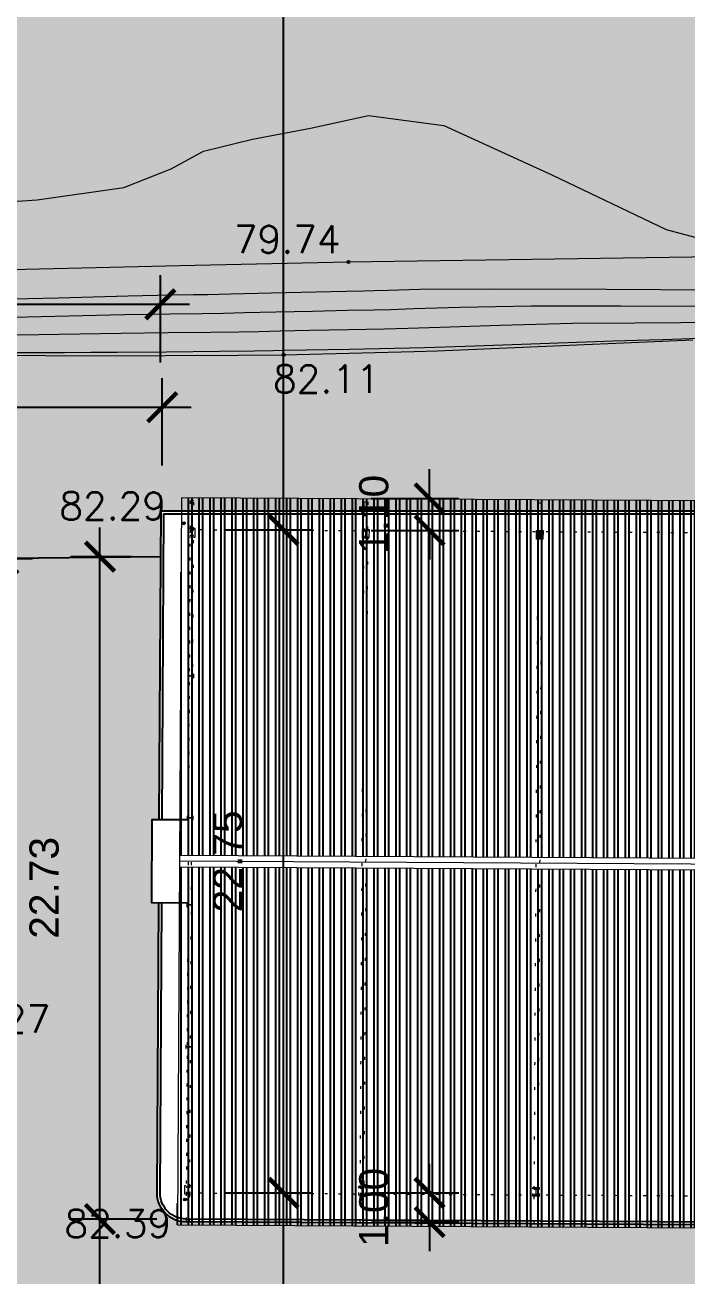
# Model space of a CAD drawing. Header units: inches. Extents: x 1286 to 7442, y -84 to 3420.
# Drawn here: x 1950.77 to 1973.48, y 126.63 to 169.53 of the extents above; entities that cross this region are included whole.
import ezdxf

# ---------------------------------------------------------------- set-up
doc = ezdxf.new("R2010")
doc.units = ezdxf.units.IN
doc.header["$LTSCALE"] = 3
doc.header["$MEASUREMENT"] = 0
doc.linetypes.add('DASHED', pattern=[0.75, 0.5, -0.25])
doc.linetypes.add('DOT', pattern=[0.25, 0, -0.25])
for name, color, linetype, lineweight in [('ARQ_AÇO', 4, 'Continuous', 5), ('ARQ_PROJEÇÃO', 8, 'DASHED', 5), ('ARQ_TOPOGRAFIA', 8, 'Continuous', 5), ('ARQ_VISTA', 2, 'Continuous', 5)]:
    doc.layers.add(name, color=color, linetype=linetype, lineweight=lineweight)
for name, color, linetype in [('ARQ_COTAS', 133, 'Continuous'), ('ARQ_HATCH', 8, 'Continuous'), ('ARQ_RUA', 250, 'Continuous')]:
    doc.layers.add(name, color=color, linetype=linetype)
doc.styles.add('1-500', font='arial.ttf', dxfattribs={"height": 1})
doc.styles.add('ROMAN', font='romans__.ttf', dxfattribs={"height": 0.75})
doc.dimstyles.new('1 - 500', dxfattribs={"dimscale": 2, "dimtxt": 1, "dimasz": 0.5, "dimexe": 0.5, "dimexo": 0.5, "dimgap": 0.7, "dimtad": 1, "dimzin": 4, "dimdsep": 46, "dimtxsty": '1-500', "dimblk": 'ARCHTICK', "dimcen": 0.1, "dimdle": 0.5, "dimclrd": 256, "dimclre": 256, "dimclrt": 256, "dimazin": 0, "dimtfac": 1, "dimtix": 1, "dimtofl": 0, "dimtmove": 2, "dimatfit": 3, "dimldrblk": 'OPEN90', "dimfxl": 1, "dimfxlon": 1, "dimtolj": 1, "dimtzin": 0, "dimlwd": -1, "dimlwe": -1, "dimarcsym": 0})

# ---------------------------------------------------------------- blocks, each defined once
blk = doc.blocks.new('_ArchTick')
at = {"color": 0, "linetype": 'ByBlock', "const_width": 0.15}
blk.add_lwpolyline([(-0.5, -0.5), (0.5, 0.5)], dxfattribs=at)
blk = doc.blocks.new('*D10')
at = {"layer": 'ARQ_COTAS', "transparency": 16777216}
for p, q in [((1959.639, 118.38), (1959.639, 130.449)), ((1957.639, 129.449), (1960.639, 129.449)), ((1957.639, 119.38), (1960.639, 119.38))]:
    blk.add_line(p, q, dxfattribs=at)
at = {"layer": 'Defpoints', "color": 0, "transparency": 16777216}
for p in [(1956.341, 129.449), (1959.639, 129.449), (1956.283, 119.38)]:
    blk.add_point(p, dxfattribs=at)
at = {"layer": 'ARQ_COTAS', "transparency": 16777216}
for p, rotation in [((1959.639, 129.449), 90), ((1959.639, 119.38), 270)]:
    blk.add_blockref('_ArchTick', p, dxfattribs=dict(at, rotation=rotation))
at = {"layer": 'ARQ_COTAS', "transparency": 16777216, "insert": (1957.729, 124.414), "char_height": 1, "attachment_point": 5, "rotation": 90, "style": '1-500'}
blk.add_mtext('\\A1;10.07', dxfattribs=at)
blk = doc.blocks.new('_Open90')
at = {"color": 0, "linetype": 'ByBlock', "lineweight": -2}
for p, q in [((-0.5, 0.5), (0, 0)), ((0, 0), (-1, 0)), ((0, 0), (-0.5, -0.5))]:
    blk.add_line(p, q, dxfattribs=at)
blk = doc.blocks.new('*D11')
at = {"layer": 'ARQ_COTAS', "transparency": 16777216}
for p, q in [((1959.639, 128.449), (1959.639, 153.199)), ((1957.639, 152.199), (1960.639, 152.199)), ((1957.639, 129.449), (1960.639, 129.449))]:
    blk.add_line(p, q, dxfattribs=at)
at = {"layer": 'Defpoints', "color": 0, "transparency": 16777216}
for p in [(1956.433, 152.199), (1959.639, 152.199), (1956.302, 129.449)]:
    blk.add_point(p, dxfattribs=at)
at = {"layer": 'ARQ_COTAS', "transparency": 16777216}
for p, rotation in [((1959.639, 152.199), 90), ((1959.639, 129.449), 270)]:
    blk.add_blockref('_ArchTick', p, dxfattribs=dict(at, rotation=rotation))
at = {"layer": 'ARQ_COTAS', "transparency": 16777216, "insert": (1957.729, 140.824), "char_height": 1, "attachment_point": 5, "rotation": 90, "style": '1-500'}
blk.add_mtext('\\A1;22.75', dxfattribs=at)
blk = doc.blocks.new('*D12')
at = {"layer": 'ARQ_COTAS', "transparency": 16777216}
for p, q in [((1964.651, 129.448), (1964.651, 130.448)), ((1962.651, 129.448), (1965.651, 129.448)), ((1962.651, 128.448), (1965.651, 128.448)), ((1964.651, 128.448), (1964.651, 127.448))]:
    blk.add_line(p, q, dxfattribs=at)
at = {"layer": 'Defpoints', "color": 0, "transparency": 16777216}
for p in [(1956.472, 129.448), (1964.651, 129.448), (1956.456, 128.448)]:
    blk.add_point(p, dxfattribs=at)
at = {"layer": 'ARQ_COTAS', "transparency": 16777216}
for p, rotation in [((1964.651, 129.448), 270), ((1964.651, 128.448), 90)]:
    blk.add_blockref('_ArchTick', p, dxfattribs=dict(at, rotation=rotation))
at = {"layer": 'ARQ_COTAS', "transparency": 16777216, "insert": (1962.741, 128.948), "char_height": 1, "attachment_point": 5, "rotation": 90, "style": '1-500'}
blk.add_mtext('\\A1;1.00', dxfattribs=at)
blk = doc.blocks.new('*D14')
at = {"layer": 'ARQ_COTAS', "transparency": 16777216}
for p, q in [((1950.029, 95.543), (1950.029, 152.215)), ((1950.029, 151.215), (1951.029, 151.215)), ((1950.029, 96.543), (1949.029, 96.543))]:
    blk.add_line(p, q, dxfattribs=at)
at = {"layer": 'Defpoints', "color": 0, "transparency": 16777216}
for p in [(1950.029, 151.215), (1950.029, 151.215), (1950.63, 96.543)]:
    blk.add_point(p, dxfattribs=at)
at = {"layer": 'ARQ_COTAS', "transparency": 16777216}
for p, rotation in [((1950.029, 151.215), 90), ((1950.029, 96.543), 270)]:
    blk.add_blockref('_ArchTick', p, dxfattribs=dict(at, rotation=rotation))
at = {"layer": 'ARQ_COTAS', "transparency": 16777216, "insert": (1948.118, 123.879), "char_height": 1, "attachment_point": 5, "rotation": 90, "style": '1-500'}
blk.add_mtext('\\A1;54.67', dxfattribs=at)
blk = doc.blocks.new('*D16')
at = {"layer": 'ARQ_COTAS', "transparency": 16777216}
for p, q in [((1953.34, 119.28), (1953.34, 129.549)), ((1955.297, 128.549), (1952.34, 128.549)), ((1955.289, 120.28), (1952.34, 120.28))]:
    blk.add_line(p, q, dxfattribs=at)
at = {"layer": 'Defpoints', "color": 0, "transparency": 16777216}
for p in [(1953.34, 128.549), (1956.297, 128.549), (1956.289, 120.28)]:
    blk.add_point(p, dxfattribs=at)
at = {"layer": 'ARQ_COTAS', "transparency": 16777216}
for p, rotation in [((1953.34, 128.549), 90), ((1953.34, 120.28), 270)]:
    blk.add_blockref('_ArchTick', p, dxfattribs=dict(at, rotation=rotation))
at = {"layer": 'ARQ_COTAS', "transparency": 16777216, "insert": (1951.43, 124.414), "char_height": 1, "attachment_point": 5, "rotation": 90, "style": '1-500'}
blk.add_mtext('\\A1;8.27', dxfattribs=at)
blk = doc.blocks.new('*D17')
at = {"layer": 'ARQ_COTAS', "transparency": 16777216}
for p, q in [((1953.34, 127.549), (1953.34, 152.28)), ((1954.428, 151.28), (1952.34, 151.28)), ((1955.297, 128.549), (1952.34, 128.549))]:
    blk.add_line(p, q, dxfattribs=at)
at = {"layer": 'Defpoints', "color": 0, "transparency": 16777216}
for p in [(1953.34, 151.28), (1955.428, 151.28), (1956.297, 128.549)]:
    blk.add_point(p, dxfattribs=at)
at = {"layer": 'ARQ_COTAS', "transparency": 16777216}
for p, rotation in [((1953.34, 151.28), 90), ((1953.34, 128.549), 270)]:
    blk.add_blockref('_ArchTick', p, dxfattribs=dict(at, rotation=rotation))
at = {"layer": 'ARQ_COTAS', "transparency": 16777216, "insert": (1951.429, 139.915), "char_height": 1, "attachment_point": 5, "rotation": 90, "style": '1-500'}
blk.add_mtext('\\A1;22.73', dxfattribs=at)
blk = doc.blocks.new('*D36')
at = {"layer": 'ARQ_COTAS', "transparency": 16777216}
for p, q in [((1921.207, 154.408), (1921.207, 157.408)), ((1955.476, 154.408), (1955.476, 157.408)), ((1920.207, 156.408), (1956.476, 156.408))]:
    blk.add_line(p, q, dxfattribs=at)
at = {"layer": 'Defpoints', "color": 0, "transparency": 16777216}
for p in [(1955.476, 156.408), (1921.207, 142.142), (1955.476, 142.264)]:
    blk.add_point(p, dxfattribs=at)
at = {"layer": 'ARQ_COTAS', "transparency": 16777216, "rotation": 180}
blk.add_blockref('_ArchTick', (1921.207, 156.408), dxfattribs=at)
at = {"layer": 'ARQ_COTAS', "transparency": 16777216}
blk.add_blockref('_ArchTick', (1955.476, 156.408), dxfattribs=at)
at = {"layer": 'ARQ_COTAS', "transparency": 16777216, "insert": (1938.342, 158.319), "char_height": 1, "attachment_point": 5, "style": '1-500'}
blk.add_mtext('\\A1;34.27', dxfattribs=at)
blk = doc.blocks.new('*D48')
at = {"layer": 'ARQ_COTAS', "transparency": 16777216}
for p, q in [((1862.275, 157.941), (1862.275, 160.941)), ((1955.414, 157.941), (1955.414, 160.941)), ((1861.275, 159.941), (1956.414, 159.941))]:
    blk.add_line(p, q, dxfattribs=at)
at = {"layer": 'Defpoints', "color": 0, "transparency": 16777216}
for p in [(1955.414, 159.941), (1862.275, 148.835), (1955.414, 148.835)]:
    blk.add_point(p, dxfattribs=at)
at = {"layer": 'ARQ_COTAS', "transparency": 16777216, "rotation": 180}
blk.add_blockref('_ArchTick', (1862.275, 159.941), dxfattribs=at)
at = {"layer": 'ARQ_COTAS', "transparency": 16777216}
blk.add_blockref('_ArchTick', (1955.414, 159.941), dxfattribs=at)
at = {"layer": 'ARQ_COTAS', "transparency": 16777216, "insert": (1908.844, 161.852), "char_height": 1, "attachment_point": 5, "style": '1-500'}
blk.add_mtext('\\A1;93.14', dxfattribs=at)
blk = doc.blocks.new('*D73')
at = {"layer": 'ARQ_COTAS', "transparency": 16777216}
for p, q in [((1964.651, 153.28), (1964.651, 154.28)), ((1962.651, 153.28), (1965.651, 153.28)), ((1962.651, 152.18), (1965.651, 152.18)), ((1964.651, 152.18), (1964.651, 151.18))]:
    blk.add_line(p, q, dxfattribs=at)
at = {"layer": 'Defpoints', "color": 0, "transparency": 16777216}
for p in [(1959.664, 153.28), (1964.651, 153.28), (1959.658, 152.18)]:
    blk.add_point(p, dxfattribs=at)
at = {"layer": 'ARQ_COTAS', "transparency": 16777216}
for p, rotation in [((1964.651, 153.28), 270), ((1964.651, 152.18), 90)]:
    blk.add_blockref('_ArchTick', p, dxfattribs=dict(at, rotation=rotation))
at = {"layer": 'ARQ_COTAS', "transparency": 16777216, "insert": (1962.741, 152.73), "char_height": 1, "attachment_point": 5, "rotation": 90, "style": '1-500'}
blk.add_mtext('\\A1;1.10', dxfattribs=at)
blk = doc.blocks.new('*D88')
at = {"layer": 'ARQ_COTAS', "transparency": 16777216}
for p, q in [((1959.639, 151.199), (1959.639, 230.42)), ((1957.639, 229.42), (1960.639, 229.42)), ((1957.639, 152.199), (1960.639, 152.199))]:
    blk.add_line(p, q, dxfattribs=at)
at = {"layer": 'Defpoints', "color": 0, "transparency": 16777216}
for p in [(1956.452, 229.42), (1959.639, 229.42), (1956.433, 152.199)]:
    blk.add_point(p, dxfattribs=at)
at = {"layer": 'ARQ_COTAS', "transparency": 16777216}
for p, rotation in [((1959.639, 229.42), 90), ((1959.639, 152.199), 270)]:
    blk.add_blockref('_ArchTick', p, dxfattribs=dict(at, rotation=rotation))
at = {"layer": 'ARQ_COTAS', "transparency": 16777216, "insert": (1957.737, 190.809), "char_height": 1, "attachment_point": 5, "rotation": 90, "style": '1-500'}
blk.add_mtext('\\A1;77.22', dxfattribs=at)

msp = doc.modelspace()

# ---------------------------------------------------------------- hatches: boundary and pattern name
at = {"layer": 'ARQ_HATCH', "transparency": 33554534}
h = msp.add_hatch(color=124, dxfattribs=at)
h.dxf.hatch_style = 1
h.paths.add_polyline_path([(2009.917, 199.566), (2002.204, 209.665), (1990.773, 216.721), (1944.861, 233.38), (1920.697, 239.925), (1908.644, 241.353), (1862.514, 242.867), (1829.908, 92.41), (1845.859, 92.41), (1862.275, 148.835, -0.330467), (1864.173, 150.276), (1955.428, 151.28), (1955.437, 152.854), (2017.258, 152.854), (2016.956, 95.256), (1955.137, 95.636), (1955.142, 96.512), (1865.998, 97.062, -0.412407), (1865.004, 98.062), (1865.004, 92.51), (2015.225, 92.51, 0.41263), (2019.125, 96.389), (2019.452, 156.871), (2028.982, 160.101), (2029.767, 160.542), (2017.944, 181.551)])
at = {"layer": 'ARQ_HATCH'}
h = msp.add_hatch(dxfattribs=at)
h.set_pattern_fill('HONEY', color=8, scale=2, angle=315)
edge = h.paths.add_edge_path()
edge.add_line((2027.264, 74.93), (2031.411, 91.984))
edge.add_arc((2033.257, 91.535), 1.9, 110.5827, 166.3343, ccw=False)
edge.add_line((2032.589, 93.314), (2037.862, 95.294))
edge.add_line((2037.862, 95.294), (2043.072, 105.921))
edge.add_arc((2044.778, 105.084), 1.9, 116.9291, 153.883, ccw=False)
edge.add_line((2043.918, 106.778), (2053.022, 111.403))
edge.add_line((2053.022, 111.403), (2056.359, 118.186))
edge.add_line((2056.359, 118.186), (2053.504, 119.755))
edge.add_line((2053.504, 119.755), (2054.319, 121.252))
edge.add_line((2054.319, 121.252), (2043.547, 126.331))
edge.add_line((2043.547, 126.331), (2037.445, 128.066))
edge.add_arc((2037.965, 129.894), 1.9, 180.4111, 254.1232, ccw=False)
edge.add_line((2036.065, 129.88), (2035.938, 147.537))
edge.add_line((2035.938, 147.537), (2028.886, 160.068))
edge.add_line((2028.886, 160.068), (2019.552, 156.905))
edge.add_line((2019.552, 156.905), (2019.225, 96.389))
edge.add_arc((2015.225, 96.41), 4, 270, 359.69, ccw=False)
edge.add_line((2015.225, 92.41), (1829.908, 92.41))
edge.add_line((1829.908, 92.41), (1821.139, 51.947))
edge.add_line((1821.139, 51.947), (1820.715, 49.992))
edge.add_line((1820.715, 49.992), (1819.882, 46.148))
edge.add_line((1819.882, 46.148), (1820.587, 45.272))
edge.add_line((1820.587, 45.272), (1825.662, 45.254))
edge.add_line((1825.662, 45.254), (1825.661, 45.114))
edge.add_line((1825.661, 45.114), (1837.918, 45.07))
edge.add_line((1837.918, 45.07), (1837.918, 45.26))
edge.add_line((1837.918, 45.26), (1843.088, 45.242))
edge.add_line((1843.088, 45.242), (1847.116, 49.563))
edge.add_arc((1847.482, 49.222), 0.5, 89.7692, 137.0088, ccw=False)
edge.add_line((1847.484, 49.722), (1868.081, 49.639))
edge.add_arc((1868.079, 49.139), 0.5, 33.184, 89.7692, ccw=False)
edge.add_line((1868.498, 49.413), (1870.973, 45.627))
edge.add_line((1870.973, 45.627), (1900.946, 45.506))
edge.add_line((1900.946, 45.506), (1898.82, 48.738))
edge.add_arc((1899.238, 49.013), 0.5, 89.7692, 213.3425, ccw=False)
edge.add_line((1899.24, 49.513), (1901.824, 49.503))
edge.add_arc((1901.822, 49.003), 0.5, 34.9451, 89.7692, ccw=False)
edge.add_line((1902.231, 49.289), (1904.886, 45.491))
edge.add_line((1904.886, 45.491), (1942.564, 45.339))
edge.add_line((1942.564, 45.339), (1940.438, 48.571))
edge.add_arc((1940.855, 48.846), 0.5, 89.7692, 213.3425, ccw=False)
edge.add_line((1940.857, 49.346), (1943.258, 49.336))
edge.add_arc((1943.256, 48.836), 0.5, 34.9451, 89.7692, ccw=False)
edge.add_line((1943.665, 49.122), (1946.32, 45.324))
edge.add_line((1946.32, 45.324), (1986.562, 45.161))
edge.add_line((1986.562, 45.161), (1983.055, 48.302))
edge.add_arc((1983.388, 48.674), 0.5, 89.7692, 228.1578, ccw=False)
edge.add_line((1983.39, 49.174), (1987.306, 49.159))
edge.add_arc((1987.304, 48.659), 0.5, 48.4606, 89.7692, ccw=False)
edge.add_line((1987.635, 49.033), (1990.329, 46.646))
edge.add_line((1990.329, 46.646), (2013.484, 46.553))
edge.add_line((2013.484, 46.553), (2013.545, 51.582))
edge.add_line((2013.545, 51.582), (2012.45, 52.795))
edge.add_arc((2013.861, 54.068), 1.9, 164.556, 222.0669, ccw=False)
edge.add_line((2012.029, 54.574), (2016.298, 70.026))
edge.add_arc((2018.13, 69.52), 1.9, 110.3274, 164.556, ccw=False)
edge.add_line((2017.47, 71.302), (2027.264, 74.93))
h.paths.add_polyline_path([(1891.928, 70.998), (1891.816, 65.099), (1891.77, 62.699), (1891.659, 56.8), (1864.713, 57.311), (1864.983, 71.509)], flags=16)
h = msp.add_hatch(dxfattribs=at)
h.set_pattern_fill('ANSI32', color=2, angle=45)
h.paths.add_polyline_path([(2016.488, 140.678), (2016.559, 152.952), (1956.14, 153.3), (1956.069, 141.026)])
h.paths.add_polyline_path([(2016.415, 128.003), (2016.486, 140.278), (1956.067, 140.626), (1955.996, 128.351)])
h.paths.add_polyline_path([(1984.343, 134.947), (1986.343, 133.947), (1988.343, 134.947)], flags=16)
h.paths.add_polyline_path([(1984.343, 146.008), (1986.343, 147.008), (1988.343, 146.008)], flags=16)
h.paths.add_polyline_path([(1979.301, 135.212), (1993.181, 135.212), (1993.181, 139.177), (1979.301, 139.177)], flags=24)
h.paths.add_polyline_path([(1979.301, 141.77), (1993.181, 141.77), (1993.181, 145.734), (1979.301, 145.734)], flags=24)
h.paths.add_polyline_path([(1980.692, 147.921), (1991.672, 147.854), (1991.684, 149.914), (1980.704, 149.982)], flags=24)
h = msp.add_hatch(dxfattribs=at)
h.set_pattern_fill('HONEY', color=8, scale=2, angle=315)
h.paths.add_polyline_path([(2017.116, 128.099), (1956.297, 128.449, -0.414214), (1955.302, 129.455), (1955.36, 139.395), (1955.12, 139.396), (1955.136, 142.266), (1955.376, 142.265), (1955.428, 151.28), (1864.173, 150.276, 0.330467), (1862.275, 148.835), (1845.859, 92.41), (1865.004, 92.41), (1865.004, 98.065), (1865.052, 105.818), (1862.052, 105.837), (1862.084, 110.986), (1865.084, 110.968), (1865.139, 120.008, -0.414214), (1866.146, 121.002), (1883.115, 120.897), (1883.248, 142.376, -0.414214), (1884.254, 143.37), (1920.313, 143.148, -0.414214), (1921.307, 142.141), (1921.174, 120.52), (1944.128, 120.52, -0.416024), (1945.128, 119.514), (1945.07, 110.114), (1946.283, 110.107), (1946.264, 106.967), (1945.05, 106.974), (1944.986, 96.574), (1955.142, 96.512), (1955.204, 106.576), (1954.964, 106.578), (1954.982, 109.447), (1955.222, 109.446), (1955.283, 119.386, -0.414214), (1956.289, 120.38), (2017.108, 120.005)])

# ---------------------------------------------------------------- linework, layer by layer
at = {"layer": 'ARQ_AÇO', "color": 8, "linetype": 'Continuous'}
for p, q in [((1956.432, 152.009), (1956.432, 151.999)), ((1956.49, 152.008), (1956.432, 152.009)), ((1956.432, 151.999), (1956.552, 151.998)), ((1956.433, 152.199), (1956.433, 152.189)), ((1956.553, 152.198), (1956.433, 152.199)), ((1956.433, 152.189), (1956.491, 152.188)), ((1956.491, 152.188), (1956.49, 152.008)), ((1956.495, 152.008), (1956.496, 152.188)), ((1956.552, 152.008), (1956.495, 152.008)), ((1956.496, 152.188), (1956.553, 152.188)), ((1956.552, 151.998), (1956.552, 152.008)), ((1956.553, 152.188), (1956.553, 152.198)), ((1962.402, 151.974), (1962.402, 151.964)), ((1962.46, 151.974), (1962.402, 151.974)), ((1962.402, 151.964), (1962.522, 151.964)), ((1962.403, 152.164), (1962.403, 152.154)), ((1962.523, 152.164), (1962.403, 152.164)), ((1962.403, 152.154), (1962.461, 152.154)), ((1962.461, 152.154), (1962.46, 151.974)), ((1962.465, 151.974), (1962.466, 152.154)), ((1962.522, 151.974), (1962.465, 151.974)), ((1962.466, 152.154), (1962.523, 152.154)), ((1962.522, 151.964), (1962.522, 151.974)), ((1962.523, 152.154), (1962.523, 152.164)), ((1968.372, 151.94), (1968.372, 151.93)), ((1968.43, 151.94), (1968.372, 151.94)), ((1968.372, 151.93), (1968.492, 151.929)), ((1968.373, 152.13), (1968.373, 152.12)), ((1968.493, 152.129), (1968.373, 152.13)), ((1968.373, 152.12), (1968.431, 152.12)), ((1968.431, 152.12), (1968.43, 151.94)), ((1968.435, 151.94), (1968.436, 152.12)), ((1968.492, 151.939), (1968.435, 151.94)), ((1968.436, 152.12), (1968.493, 152.119)), ((1968.492, 151.929), (1968.492, 151.939)), ((1968.493, 152.119), (1968.493, 152.129)), ((1956.365, 147.249), (1956.364, 147.129)), ((1956.365, 147.249), (1956.364, 147.129)), ((1956.375, 147.249), (1956.365, 147.249)), ((1956.375, 147.249), (1956.365, 147.249)), ((1956.374, 147.186), (1956.554, 147.185)), ((1956.374, 147.129), (1956.374, 147.186)), ((1956.374, 147.186), (1956.554, 147.185)), ((1956.374, 147.129), (1956.374, 147.186)), ((1956.375, 147.191), (1956.375, 147.249)), ((1956.375, 147.191), (1956.375, 147.249)), ((1956.555, 147.19), (1956.375, 147.191)), ((1956.555, 147.19), (1956.375, 147.191)), ((1956.554, 147.185), (1956.554, 147.128)), ((1956.554, 147.185), (1956.554, 147.128)), ((1956.555, 147.248), (1956.555, 147.19)), ((1956.565, 147.248), (1956.555, 147.248)), ((1956.555, 147.248), (1956.555, 147.19)), ((1956.565, 147.248), (1956.555, 147.248)), ((1956.564, 147.128), (1956.565, 147.248)), ((1956.564, 147.128), (1956.565, 147.248)), ((1956.364, 147.129), (1956.374, 147.129)), ((1956.364, 147.129), (1956.374, 147.129)), ((1956.554, 147.128), (1956.564, 147.128)), ((1956.554, 147.128), (1956.564, 147.128)), ((1956.337, 142.379), (1956.336, 142.259)), ((1956.336, 142.259), (1956.346, 142.259)), ((1956.347, 142.379), (1956.337, 142.379)), ((1956.346, 142.321), (1956.347, 142.379)), ((1956.526, 142.32), (1956.346, 142.321)), ((1956.346, 142.316), (1956.526, 142.315)), ((1956.346, 142.259), (1956.346, 142.316)), ((1956.527, 142.378), (1956.526, 142.32)), ((1956.526, 142.315), (1956.526, 142.258)), ((1956.526, 142.258), (1956.536, 142.258)), ((1956.537, 142.378), (1956.527, 142.378)), ((1956.536, 142.258), (1956.537, 142.378)), ((1956.32, 139.389), (1956.319, 139.269)), ((1956.319, 139.269), (1956.329, 139.269)), ((1956.33, 139.389), (1956.32, 139.389)), ((1956.329, 139.332), (1956.33, 139.389)), ((1956.509, 139.33), (1956.329, 139.332)), ((1956.329, 139.327), (1956.509, 139.325)), ((1956.329, 139.269), (1956.329, 139.327)), ((1956.51, 139.388), (1956.509, 139.33)), ((1956.509, 139.325), (1956.509, 139.268)), ((1956.509, 139.268), (1956.519, 139.268)), ((1956.52, 139.388), (1956.51, 139.388)), ((1956.519, 139.268), (1956.52, 139.388)), ((1956.292, 134.519), (1956.291, 134.399)), ((1956.291, 134.399), (1956.301, 134.399)), ((1956.302, 134.519), (1956.292, 134.519)), ((1956.301, 134.462), (1956.302, 134.519)), ((1956.481, 134.461), (1956.301, 134.462)), ((1956.301, 134.457), (1956.481, 134.456)), ((1956.301, 134.399), (1956.301, 134.457)), ((1956.482, 134.518), (1956.481, 134.461)), ((1956.481, 134.456), (1956.481, 134.398)), ((1956.481, 134.398), (1956.491, 134.398)), ((1956.492, 134.518), (1956.482, 134.518)), ((1956.491, 134.398), (1956.492, 134.518)), ((1956.303, 129.649), (1956.303, 129.639)), ((1956.423, 129.648), (1956.303, 129.649)), ((1956.303, 129.639), (1956.361, 129.639)), ((1956.361, 129.639), (1956.36, 129.459)), ((1956.365, 129.459), (1956.366, 129.639)), ((1956.366, 129.639), (1956.423, 129.638)), ((1956.423, 129.638), (1956.423, 129.648)), ((1962.273, 129.615), (1962.273, 129.605)), ((1962.393, 129.614), (1962.273, 129.615)), ((1962.273, 129.605), (1962.331, 129.604)), ((1962.331, 129.604), (1962.33, 129.424)), ((1962.335, 129.424), (1962.336, 129.604)), ((1962.336, 129.604), (1962.393, 129.604)), ((1962.393, 129.604), (1962.393, 129.614)), ((1968.243, 129.58), (1968.243, 129.57)), ((1968.363, 129.58), (1968.243, 129.58)), ((1968.243, 129.57), (1968.301, 129.57)), ((1968.301, 129.57), (1968.3, 129.39)), ((1968.305, 129.39), (1968.306, 129.57)), ((1968.306, 129.57), (1968.363, 129.57)), ((1968.363, 129.57), (1968.363, 129.58)), ((1956.302, 129.459), (1956.302, 129.449)), ((1956.36, 129.459), (1956.302, 129.459)), ((1956.302, 129.449), (1956.422, 129.448)), ((1956.422, 129.458), (1956.365, 129.459)), ((1956.422, 129.448), (1956.422, 129.458)), ((1962.272, 129.425), (1962.272, 129.415)), ((1962.33, 129.424), (1962.272, 129.425)), ((1962.272, 129.415), (1962.392, 129.414)), ((1962.392, 129.424), (1962.335, 129.424)), ((1962.392, 129.414), (1962.392, 129.424)), ((1968.242, 129.39), (1968.242, 129.38)), ((1968.3, 129.39), (1968.242, 129.39)), ((1968.242, 129.38), (1968.362, 129.38)), ((1968.362, 129.39), (1968.305, 129.39)), ((1968.362, 129.38), (1968.362, 129.39))]:
    msp.add_line(p, q, dxfattribs=at)
at = {"layer": 'ARQ_PROJEÇÃO', "linetype": 'DOT'}
for p, q in [((1956.439, 153.199), (1956.433, 152.199)), ((1956.559, 153.198), (1956.439, 153.199)), ((1956.553, 152.198), (1956.559, 153.198)), ((1956.423, 129.648), (1956.552, 151.998)), ((1956.552, 151.998), (1956.432, 151.999)), ((1956.433, 152.199), (1956.553, 152.198)), ((1956.303, 129.649), (1956.423, 129.648)), ((1956.302, 129.449), (1956.297, 128.449)), ((1956.422, 129.448), (1956.302, 129.449)), ((1956.417, 128.448), (1956.422, 129.448)), ((1956.297, 128.449), (1956.417, 128.448))]:
    msp.add_line(p, q, dxfattribs=at)
at = {"layer": 'ARQ_PROJEÇÃO', "color": 8, "linetype": 'Continuous'}
for p, q in [((1956.384, 152.249), (1956.382, 151.949)), ((1956.382, 151.949), (1956.432, 151.949)), ((1956.604, 152.248), (1956.384, 152.249)), ((1956.552, 151.948), (1956.602, 151.948)), ((1956.602, 151.948), (1956.604, 152.248)), ((1962.352, 151.915), (1962.354, 152.215)), ((1962.572, 151.913), (1962.352, 151.915)), ((1962.354, 152.215), (1962.574, 152.213)), ((1962.574, 152.213), (1962.572, 151.913)), ((1968.322, 151.88), (1968.323, 152.18)), ((1968.542, 151.879), (1968.322, 151.88)), ((1968.323, 152.18), (1968.543, 152.179)), ((1968.543, 152.179), (1968.542, 151.879)), ((1956.252, 129.399), (1956.254, 129.699)), ((1956.254, 129.699), (1956.304, 129.699)), ((1956.424, 129.698), (1956.474, 129.698)), ((1956.474, 129.698), (1956.473, 129.638)), ((1962.223, 129.605), (1962.224, 129.665)), ((1962.224, 129.665), (1962.444, 129.664)), ((1962.444, 129.664), (1962.443, 129.604)), ((1968.193, 129.571), (1968.194, 129.631)), ((1968.194, 129.631), (1968.414, 129.629)), ((1968.414, 129.629), (1968.413, 129.569)), ((1956.472, 129.398), (1956.252, 129.399)), ((1956.473, 129.498), (1956.472, 129.398)), ((1962.222, 129.365), (1962.223, 129.465)), ((1962.442, 129.364), (1962.222, 129.365)), ((1962.443, 129.464), (1962.442, 129.364)), ((1968.192, 129.331), (1968.192, 129.431)), ((1968.412, 129.329), (1968.192, 129.331)), ((1968.412, 129.429), (1968.412, 129.329))]:
    msp.add_line(p, q, dxfattribs=at)
at = {"layer": 'ARQ_PROJEÇÃO', "linetype": 'DOT'}
for points in [[(1962.523, 152.164), (1962.403, 152.164), (1962.409, 153.164), (1962.529, 153.164)], [(1968.493, 152.129), (1968.373, 152.13), (1968.379, 153.13), (1968.499, 153.129)], [(1962.402, 151.964), (1962.522, 151.964), (1962.393, 129.614), (1962.273, 129.615)], [(1968.372, 151.93), (1968.492, 151.929), (1968.363, 129.58), (1968.243, 129.58)], [(1962.386, 128.414), (1962.266, 128.415), (1962.272, 129.415), (1962.392, 129.414)], [(1968.356, 128.38), (1968.236, 128.38), (1968.242, 129.38), (1968.362, 129.38)]]:
    msp.add_lwpolyline(points, close=True, dxfattribs=at)
at = {"layer": 'ARQ_PROJEÇÃO', "color": 4, "linetype": 'DOT', "ltscale": 0.5}
msp.add_lwpolyline([(2016.252, 151.854), (1956.433, 152.199), (1956.302, 129.449), (2016.121, 129.104)], close=True, dxfattribs=at)
at = {"layer": 'ARQ_RUA'}
for points in [[(1955.376, 142.265), (1955.437, 152.854), (2017.258, 152.854), (2017.116, 128.099), (1956.297, 128.449, -0.414214), (1955.302, 129.455), (1955.36, 139.395)], [(1955.476, 142.264), (1955.537, 152.754), (2017.158, 152.754), (2017.016, 128.199), (1956.297, 128.549, -0.414214), (1955.402, 129.454), (1955.46, 139.394)], [(1955.428, 151.28), (1864.173, 150.276, 0.330467), (1862.275, 148.835), (1845.859, 92.41)]]:
    msp.add_lwpolyline(points, format="xyb", dxfattribs=at)
msp.add_lwpolyline([(1956.32, 139.389), (1955.12, 139.396), (1955.136, 142.266), (1956.336, 142.259)], dxfattribs=at)
at = {"layer": 'ARQ_TOPOGRAFIA', "ltscale": 0.4}
for p, q in [((1960.569, 165.991), (1962.553, 166.418)), ((1962.553, 166.418), (1965.143, 166.078)), ((1965.143, 166.078), (1968.844, 164.388)), ((1956.894, 165.198), (1958.571, 165.605)), ((1958.571, 165.605), (1960.569, 165.991)), ((1955.779, 164.586), (1956.894, 165.198)), ((1954.163, 163.951), (1955.779, 164.586)), ((1968.844, 164.388), (1972.767, 162.512)), ((1951.182, 163.521), (1954.163, 163.951)), ((1948.081, 163.335), (1951.182, 163.521)), ((1972.767, 162.512), (1975.855, 161.667)), ((1961.869, 161.393), (1961.869, 161.393)), ((1964.312, 160.448), (1963.225, 160.419)), ((1966.726, 160.465), (1964.312, 160.448)), ((1970.719, 160.449), (1966.726, 160.465)), ((1974.471, 160.425), (1970.719, 160.449)), ((1951.902, 160.157), (1949.497, 160.094)), ((1954.305, 160.222), (1951.902, 160.157)), ((1955.796, 160.253), (1954.305, 160.222)), ((1956.553, 160.262), (1955.796, 160.253)), ((1957.043, 160.269), (1956.553, 160.262)), ((1957.816, 160.287), (1957.043, 160.269)), ((1959.222, 160.322), (1957.816, 160.287)), ((1960.745, 160.359), (1959.222, 160.322)), ((1961.802, 160.383), (1960.745, 160.359)), ((1962.402, 160.395), (1961.802, 160.383)), ((1962.749, 160.403), (1962.402, 160.395)), ((1963.225, 160.419), (1962.749, 160.403)), ((1954.186, 159.581), (1952.277, 159.536)), ((1955.74, 159.607), (1954.186, 159.581)), ((1956.851, 159.618), (1955.74, 159.607)), ((1957.577, 159.628), (1956.851, 159.618)), ((1958.303, 159.643), (1957.577, 159.628)), ((1959.372, 159.669), (1958.303, 159.643)), ((1960.637, 159.698), (1959.372, 159.669)), ((1961.836, 159.723), (1960.637, 159.698)), ((1962.75, 159.741), (1961.836, 159.723)), ((1963.325, 159.755), (1962.75, 159.741)), ((1964.112, 159.781), (1963.325, 159.755)), ((1965.69, 159.831), (1964.112, 159.781)), ((1968.137, 159.872), (1965.69, 159.831)), ((1971.208, 159.874), (1968.137, 159.872)), ((1973.865, 159.863), (1971.208, 159.874)), ((1952.277, 159.536), (1950.372, 159.493)), ((1965, 159.144), (1963.901, 159.107)), ((1967.068, 159.214), (1965, 159.144)), ((1969.549, 159.279), (1967.068, 159.214)), ((1971.697, 159.299), (1969.549, 159.279)), ((1973.26, 159.3), (1971.697, 159.299)), ((1974.292, 159.315), (1973.26, 159.3)), ((1951.246, 158.891), (1949.631, 158.882)), ((1952.652, 158.914), (1951.246, 158.891)), ((1954.066, 158.941), (1952.652, 158.914)), ((1955.684, 158.961), (1954.066, 158.941)), ((1957.149, 158.974), (1955.684, 158.961)), ((1958.11, 158.986), (1957.149, 158.974)), ((1958.789, 158.999), (1958.11, 158.986)), ((1959.523, 159.016), (1958.789, 158.999)), ((1960.529, 159.038), (1959.523, 159.016)), ((1961.87, 159.064), (1960.529, 159.038)), ((1963.099, 159.088), (1961.87, 159.064)), ((1963.901, 159.107), (1963.099, 159.088)), ((1970.96, 158.686), (1972.186, 158.724)), ((1972.186, 158.724), (1972.654, 158.737)), ((1972.654, 158.737), (1973.288, 158.761)), ((1973.288, 158.761), (1974.793, 158.821)), ((1950.503, 158.291), (1952.121, 158.29)), ((1952.121, 158.29), (1953.027, 158.293)), ((1953.027, 158.293), (1953.947, 158.301)), ((1953.947, 158.301), (1955.629, 158.315)), ((1955.629, 158.315), (1957.448, 158.33)), ((1957.448, 158.33), (1958.644, 158.344)), ((1958.644, 158.344), (1959.276, 158.355)), ((1959.276, 158.355), (1959.673, 158.362)), ((1959.673, 158.362), (1960.421, 158.377)), ((1960.421, 158.377), (1961.904, 158.405)), ((1961.904, 158.405), (1963.448, 158.434)), ((1963.448, 158.434), (1964.477, 158.459)), ((1964.477, 158.459), (1965.887, 158.507)), ((1965.887, 158.507), (1968.446, 158.598)), ((1968.446, 158.598), (1970.96, 158.686)), ((1959.646, 158.211), (1959.646, 158.211)), ((1956.215, 152.428), (1956.215, 152.428)), ((1956.26, 129.221), (1956.26, 129.221))]:
    msp.add_line(p, q, dxfattribs=at)
at = {"layer": 'ARQ_TOPOGRAFIA', "linetype": 'Continuous', "ltscale": 0.4}
for p, q in [((1956.083, 161.276, 79.713), (1961.869, 161.393, 79.736)), ((1961.869, 161.393, 79.736), (1978.921, 161.652, 79.388)), ((1946.439, 161.038, 79.675), (1956.083, 161.276, 79.713)), ((1972.37, 158.664, 82.056), (1973.678, 158.727, 82.05)), ((1959.646, 158.211, 82.115), (1964.125, 158.321, 82.094)), ((1964.125, 158.321, 82.094), (1964.91, 158.349, 82.091)), ((1964.91, 158.349, 82.091), (1972.37, 158.664, 82.056)), ((1948.223, 158.205, 82.077), (1953.094, 158.176, 82.093)), ((1953.094, 158.176, 82.093), (1958.092, 158.19, 82.11)), ((1958.092, 158.19, 82.11), (1959.646, 158.211, 82.115))]:
    msp.add_line(p, q, dxfattribs=at)
at = {"layer": 'ARQ_TOPOGRAFIA', "ltscale": 0.4}
for centre in [(1961.869, 161.393), (1959.646, 158.211), (1956.215, 152.428), (1956.26, 129.221)]:
    msp.add_circle(centre, 0.05, dxfattribs=at)
for p in [(1961.869, 161.393), (1959.646, 158.211), (1956.215, 152.428), (1956.26, 129.221)]:
    msp.add_point(p, dxfattribs=at)
at = {"layer": 'ARQ_VISTA'}
msp.add_lwpolyline([(2016.559, 152.952), (1956.14, 153.3), (1955.996, 128.351), (2016.415, 128.003)], close=True, dxfattribs=at)
for points in [[(2016.487, 140.478), (1956.068, 140.826)], [(2016.488, 140.678), (1956.069, 141.026)], [(2016.486, 140.278), (1956.067, 140.626)]]:
    msp.add_lwpolyline(points, dxfattribs=at)

# ---------------------------------------------------------------- texts
at = {"layer": 'ARQ_TOPOGRAFIA', "style": 'ROMAN'}
for s, p in [('79.74', (1957.934, 161.696)), ('82.11', (1959.276, 156.907)), ('82.29', (1951.943, 152.548)), ('82.27', (1947.972, 134.935)), ('82.39', (1952.121, 127.913))]:
    msp.add_text(s, height=0.95, dxfattribs=at).set_placement(p)

# ---------------------------------------------------------------- dimensions: what is measured, and where the dimension line sits
at = {"layer": 'ARQ_COTAS'}
for base, p1, p2, picture, middle in [((1959.639, 229.42), (1956.433, 152.199), (1956.452, 229.42), '*D88', (1957.737, 190.809)), ((1964.651, 153.28), (1959.658, 152.18), (1959.664, 153.28), '*D73', (1962.741, 152.73)), ((1959.639, 152.199), (1956.302, 129.449), (1956.433, 152.199), '*D11', (1957.729, 140.824)), ((1950.029, 151.215), (1950.63, 96.543), (1950.029, 151.215), '*D14', (1948.118, 123.879)), ((1953.34, 151.28), (1956.297, 128.549), (1955.428, 151.28), '*D17', (1951.429, 139.915)), ((1959.639, 129.449), (1956.283, 119.38), (1956.341, 129.449), '*D10', (1957.729, 124.414)), ((1964.651, 129.448), (1956.456, 128.448), (1956.472, 129.448), '*D12', (1962.741, 128.948)), ((1953.34, 128.549), (1956.289, 120.28), (1956.297, 128.549), '*D16', (1951.43, 124.414))]:
    dim = msp.add_linear_dim(base=base, p1=p1, p2=p2, angle=90, dimstyle='1 - 500', dxfattribs=at)
    dim.commit()
    dim.dimension.update_dxf_attribs({"geometry": picture, "text_midpoint": middle})
for base, p1, p2, picture, middle in [((1955.414, 159.941), (1862.275, 148.835), (1955.414, 148.835), '*D48', (1908.844, 161.852)), ((1955.476, 156.408), (1921.207, 142.142), (1955.476, 142.264), '*D36', (1938.342, 158.319))]:
    dim = msp.add_linear_dim(base=base, p1=p1, p2=p2, dimstyle='1 - 500', dxfattribs=at)
    dim.commit()
    dim.dimension.update_dxf_attribs({"geometry": picture, "text_midpoint": middle})

doc.saveas('drawing.dxf')
